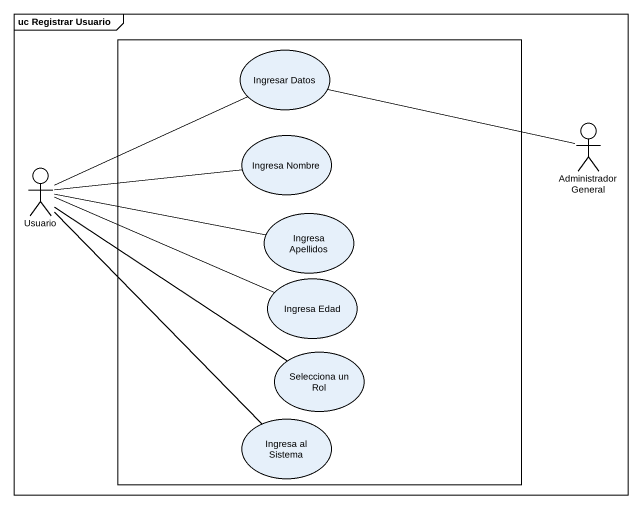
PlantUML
@startuml
mainframe uc Registrar Usuario
rectangle " " as rectangle1 {
  usecase "Ingresar Datos" as Ingresar_Datos
  usecase "Ingresa Nombre" as Ingresa_Nombre
  usecase "Ingresa Apellidos" as Ingresa_Apellidos
  usecase "Ingresa Edad" as Ingresa_Edad
  usecase "Selecciona un Rol" as Selecciona_un_Rol
  usecase "Ingresa al Sistema" as Ingresa_al_Sistema
}
actor "Administrador General" as Administrador_General
actor Usuario
Administrador_General -left- Ingresar_Datos
Usuario -right- Ingresar_Datos
Usuario -right- Ingresa_Nombre
Usuario -right- Ingresa_Apellidos
Usuario -right- Ingresa_Edad
Usuario -- Selecciona_un_Rol
Usuario -- Ingresa_al_Sistema
@enduml
